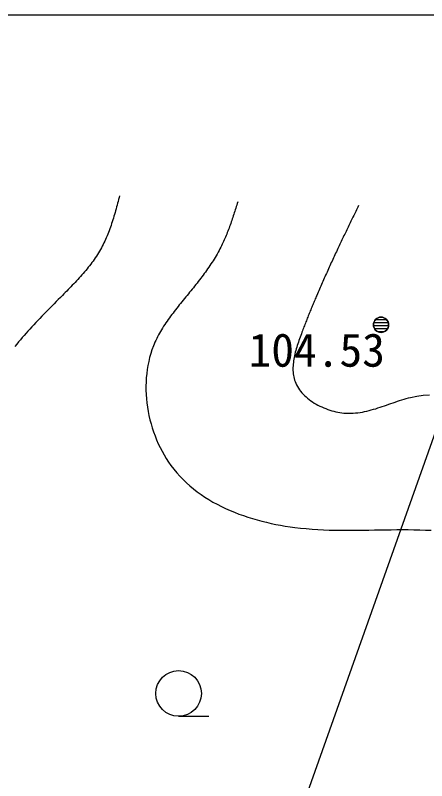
# Model space of a CAD drawing. Units: millimetres, scale not verified. Extents: x -97500 to 97500, y -67309 to 66872.
# Drawn here: x -20372 to -13603, y 54168 to 66750 of the extents above; entities that cross this region are included whole.
import ezdxf
from ezdxf.enums import TextEntityAlignment as Align

# ---------------------------------------------------------------- set-up
doc = ezdxf.new("R2010")
doc.units = ezdxf.units.MM
doc.header["$LTSCALE"] = 500
for name, color, linetype in [('0-0_S-TTL', 7, 'Continuous'), ('0-4_S-BGD', 7, 'Continuous'), ('0-8_S-BGD-LWCN', 7, 'Continuous'), ('0-A_S-BMK-ROW', 2, 'Continuous')]:
    doc.layers.add(name, color=color, linetype=linetype)
doc.styles.add('ＭＳ ゴシック', font='')
doc.styles.get('ＭＳ ゴシック').set_extended_font_data('MS Gothic')

msp = doc.modelspace()

# ---------------------------------------------------------------- linework, layer by layer
at = {"layer": '0-0_S-TTL'}
msp.add_lwpolyline([(-97500, -66750), (97500, -66750), (97500, 66750), (-97500, 66750)], close=True, dxfattribs=at)
at = {"layer": '0-4_S-BGD'}
for p, q in [((-14474.3, 61700), (-14235.4, 61700)), ((-14474.3, 61700), (-14235.4, 61700)), ((-14444.7, 61750), (-14264.9, 61750)), ((-14444.7, 61750), (-14264.9, 61750)), ((-14479.1, 61650), (-14230.5, 61650)), ((-14479.1, 61650), (-14230.5, 61650)), ((-14462.7, 61600), (-14247, 61600)), ((-14462.7, 61600), (-14247, 61600)), ((-14407.9, 61550), (-14301.8, 61550)), ((-14407.9, 61550), (-14301.8, 61550)), ((-17685.4, 55227.7), (-17185.4, 55227.7))]:
    msp.add_line(p, q, dxfattribs=at)
for centre, radius in [((-14354.8, 61663.2), 125), ((-17685.4, 55602.7), 375)]:
    msp.add_circle(centre, radius, dxfattribs=at)
for start, end in [(0, 180), (180, 0)]:
    msp.add_arc((-14354.8, 61663.2), 125, start, end, dxfattribs=at)
at = {"layer": '0-8_S-BGD-LWCN'}
for points in [[(-18655.3, 63783.2), (-18663.6, 63752.5), (-18671.8, 63721.8), (-18680, 63691), (-18688.4, 63660.4), (-18696.7, 63629.7), (-18705.2, 63599.1), (-18713.7, 63568.6), (-18722.3, 63538.1), (-18731.1, 63507.6), (-18740, 63477.3), (-18749.1, 63447), (-18758.3, 63416.9), (-18767.7, 63386.8), (-18777.3, 63356.9), (-18787.1, 63327.1), (-18797.2, 63297.4), (-18807.5, 63267.8), (-18818, 63238.5), (-18828.9, 63209.2), (-18840, 63180.1), (-18851.4, 63151.2), (-18863.2, 63122.5), (-18875.3, 63094), (-18887.7, 63065.7), (-18900.5, 63037.6), (-18913.7, 63009.7), (-18927.3, 62982), (-18941.3, 62954.6), (-18955.7, 62927.4), (-18970.6, 62900.5), (-18986.6, 62872.6), (-19003.2, 62845), (-19020.2, 62817.6), (-19037.6, 62790.5), (-19055.5, 62763.7), (-19073.8, 62737.1), (-19092.6, 62710.7), (-19111.7, 62684.6), (-19131.1, 62658.6)], [(-16713.3, 63682.3), (-16721.3, 63656.8), (-16729.2, 63631.3), (-16737.2, 63605.9), (-16745.2, 63580.4), (-16753.2, 63554.9), (-16761.2, 63529.5), (-16769.4, 63504.1), (-16777.5, 63478.7), (-16785.8, 63453.4), (-16794.1, 63428.1), (-16802.5, 63402.9), (-16811.1, 63377.7), (-16819.7, 63352.6), (-16828.4, 63327.5), (-16837.3, 63302.5), (-16846.3, 63277.5), (-16855.4, 63252.7), (-16864.7, 63227.9), (-16874.1, 63203.2), (-16883.7, 63178.6), (-16893.5, 63154.1), (-16903.4, 63129.6), (-16913.6, 63105.3), (-16923.9, 63081.1), (-16934.5, 63057), (-16945.3, 63033), (-16956.3, 63009.1), (-16967.5, 62985.4), (-16979, 62961.8), (-16990.8, 62938.3), (-17005.4, 62909.9), (-17020.4, 62881.7), (-17035.8, 62853.7), (-17051.6, 62825.9), (-17067.7, 62798.2), (-17084.1, 62770.7), (-17100.8, 62743.4), (-17117.9, 62716.3), (-17135.2, 62689.3)], [(-14724.7, 63621.4), (-14736.1, 63597.9), (-14747.6, 63574.5), (-14759, 63551), (-14770.4, 63527.6), (-14781.9, 63504.2), (-14793.3, 63480.7), (-14804.7, 63457.3), (-14816.1, 63433.8), (-14827.5, 63410.3), (-14838.9, 63386.9), (-14850.3, 63363.4), (-14861.7, 63339.9), (-14873.1, 63316.4), (-14884.5, 63292.9), (-14895.9, 63269.4), (-14907.3, 63245.9), (-14918.6, 63222.4), (-14930, 63198.8), (-14941.3, 63175.3), (-14952.6, 63151.7), (-14963.9, 63128.1), (-14975.2, 63104.5), (-14986.5, 63080.9), (-14997.8, 63057.3), (-15009.1, 63033.6), (-15020.3, 63010), (-15031.6, 62986.3), (-15042.8, 62962.6), (-15054, 62938.9), (-15065.2, 62915.2), (-15077.2, 62889.6), (-15089.2, 62864), (-15101.2, 62838.4), (-15113.1, 62812.8), (-15125.1, 62787.1), (-15137, 62761.5), (-15148.9, 62735.8), (-15160.7, 62710.1), (-15172.5, 62684.4)], [(-19131.1, 62658.6), (-19151, 62632.9), (-19171.1, 62607.4), (-19191.6, 62582), (-19212.4, 62556.8), (-19233.5, 62531.8), (-19254.9, 62506.9), (-19276.5, 62482.2), (-19298.3, 62457.6), (-19320.4, 62433.1), (-19342.7, 62408.8), (-19365.2, 62384.5), (-19387.8, 62360.4), (-19410.6, 62336.3), (-19433.6, 62312.4), (-19456.7, 62288.4), (-19479.8, 62264.6), (-19503.1, 62240.8), (-19526.5, 62217), (-19549.9, 62193.3), (-19573.3, 62169.6), (-19596.8, 62145.9), (-19630.8, 62111.6), (-19664.8, 62077.2), (-19698.8, 62042.9), (-19732.8, 62008.6), (-19766.7, 61974.2), (-19800.6, 61939.8), (-19834.3, 61905.4), (-19868, 61870.9), (-19901.5, 61836.4), (-19934.9, 61801.8), (-19968.1, 61767.1), (-20001.1, 61732.4), (-20034, 61697.6), (-20066.6, 61662.7), (-20099, 61627.8), (-20131.1, 61592.7), (-20163, 61557.6), (-20194.6, 61522.3)], [(-17135.2, 62689.3), (-17152.8, 62662.4), (-17170.7, 62635.7), (-17188.9, 62609.1), (-17207.2, 62582.7), (-17225.9, 62556.4), (-17244.7, 62530.1), (-17263.7, 62504), (-17283, 62478), (-17302.4, 62452.1), (-17322, 62426.3), (-17341.8, 62400.5), (-17361.7, 62374.8), (-17381.7, 62349.2), (-17401.9, 62323.7), (-17422.1, 62298.2), (-17442.5, 62272.7), (-17463, 62247.3), (-17483.5, 62221.9), (-17504.1, 62196.5), (-17524.7, 62171.2), (-17545.4, 62145.9), (-17566.8, 62119.7), (-17588.2, 62093.6), (-17609.5, 62067.4), (-17630.9, 62041.2), (-17652.1, 62015), (-17673.3, 61988.7), (-17694.4, 61962.4), (-17715.4, 61936), (-17736.2, 61909.5), (-17756.8, 61882.9), (-17777.2, 61856.2), (-17797.5, 61829.4), (-17817.5, 61802.5), (-17837.2, 61775.5), (-17856.6, 61748.3), (-17875.8, 61720.9), (-17894.6, 61693.4), (-17913.1, 61665.7)], [(-15172.5, 62684.4), (-15184.3, 62658.7), (-15196.1, 62633), (-15207.8, 62607.3), (-15219.5, 62581.6), (-15231.2, 62555.9), (-15242.8, 62530.2), (-15254.4, 62504.5), (-15265.9, 62478.8), (-15277.4, 62453.1), (-15288.9, 62427.4), (-15300.3, 62401.7), (-15311.7, 62376), (-15323, 62350.4), (-15334.3, 62324.7), (-15345.6, 62299.1), (-15356.7, 62273.5), (-15367.9, 62247.9), (-15379, 62222.4), (-15390, 62196.9), (-15401, 62171.3), (-15411.9, 62145.9), (-15420.3, 62126.2), (-15428.7, 62106.6), (-15437, 62087), (-15445.3, 62067.4), (-15453.6, 62047.8), (-15461.8, 62028.2), (-15470, 62008.6), (-15478.2, 61988.9), (-15486.4, 61969.3), (-15494.6, 61949.6), (-15502.7, 61929.9), (-15510.8, 61910.1), (-15518.9, 61890.3), (-15527, 61870.4), (-15535.1, 61850.5), (-15543.1, 61830.6), (-15551.2, 61810.6), (-15559.2, 61790.5)], [(-15559.2, 61790.5), (-15567.2, 61770.3), (-15575.2, 61750.1), (-15583.2, 61729.8), (-15591.2, 61709.4), (-15599.2, 61688.9), (-15607.2, 61668.3), (-15615.2, 61647.6), (-15623.2, 61626.8), (-15631.2, 61605.8), (-15639.2, 61584.8), (-15647.2, 61563.7), (-15655.3, 61542.4), (-15665.4, 61515.4), (-15675.4, 61488.2), (-15685.4, 61460.8), (-15695.3, 61433.3), (-15705, 61405.7), (-15714.5, 61377.9), (-15723.8, 61350.1), (-15732.7, 61322.2), (-15741.4, 61294.2), (-15749.6, 61266.2), (-15757.5, 61238.2), (-15764.9, 61210.2), (-15771.7, 61182.3), (-15778, 61154.3), (-15783.8, 61126.5), (-15788.8, 61098.7), (-15793.3, 61071.1), (-15796.9, 61043.5), (-15799.9, 61016.2), (-15802, 60988.9), (-15803.2, 60961.9), (-15803.6, 60935.1), (-15803, 60908.5), (-15801.5, 60882.2), (-15798.9, 60856.1), (-15795.2, 60830.3), (-15790.5, 60804.8)], [(-17913.1, 61665.7), (-17931.2, 61637.8), (-17948.9, 61609.7), (-17966.2, 61581.4), (-17983.1, 61552.8), (-17999.5, 61524.1), (-18015.4, 61495.1), (-18030.9, 61465.8), (-18045.8, 61436.3), (-18060.1, 61406.5), (-18073.9, 61376.4), (-18087.1, 61346), (-18099.7, 61315.3), (-18122.9, 61253.3), (-18143.5, 61190.2), (-18161.7, 61126), (-18177.5, 61060.9), (-18190.9, 60994.8), (-18201.9, 60928), (-18210.5, 60860.6), (-18216.8, 60792.5), (-18220.8, 60724), (-18222.5, 60655.1), (-18221.9, 60586), (-18219.1, 60516.6), (-18214.1, 60447.2), (-18206.9, 60377.8), (-18197.5, 60308.5), (-18186, 60239.5), (-18172.3, 60170.7), (-18156.6, 60102.4), (-18138.8, 60034.6), (-18118.9, 59967.4), (-18097, 59900.9), (-18073.1, 59835.3), (-18047.3, 59770.5), (-18019.5, 59706.8), (-17989.8, 59644.1), (-17958.1, 59582.7), (-17924.6, 59522.6)], [(-20194.6, 61522.3), (-20225.8, 61486.9), (-20256.8, 61451.4), (-20287.3, 61415.8), (-20317.6, 61380), (-20347.4, 61344.1), (-20376.9, 61308.1)], [(-15790.5, 60804.8), (-15784.5, 60779.6), (-15777.4, 60754.8), (-15769.1, 60730.3), (-15757.7, 60702.3), (-15744.7, 60674.8), (-15730, 60647.9), (-15713.8, 60621.5), (-15696.2, 60595.8), (-15677.1, 60570.7), (-15656.6, 60546.2), (-15634.9, 60522.4), (-15611.9, 60499.4), (-15587.8, 60477), (-15562.6, 60455.4), (-15536.4, 60434.5), (-15509.2, 60414.4), (-15481.1, 60395.1), (-15452.2, 60376.6), (-15422.6, 60359), (-15392.2, 60342.2), (-15361.3, 60326.3), (-15329.7, 60311.3), (-15297.7, 60297.3), (-15265.2, 60284.2), (-15232.4, 60272.1), (-15199.3, 60260.9), (-15166, 60250.8), (-15132.5, 60241.7), (-15098.8, 60233.7), (-15065.2, 60226.7), (-15031.6, 60220.9), (-14998.1, 60216.1), (-14964.7, 60212.5), (-14925.8, 60209.8), (-14887.1, 60208.5), (-14848.8, 60208.8), (-14810.7, 60210.3), (-14772.9, 60213.2), (-14735.3, 60217.3)], [(-14735.3, 60217.3), (-14697.9, 60222.5), (-14660.8, 60228.7), (-14623.9, 60236), (-14587.1, 60244.1), (-14550.5, 60253), (-14514.1, 60262.6), (-14477.8, 60272.9), (-14441.7, 60283.7), (-14405.7, 60295), (-14369.7, 60306.8), (-14333.9, 60318.8), (-14298.1, 60331.1), (-14262.3, 60343.5), (-14226.6, 60356.1), (-14191, 60368.6), (-14155.3, 60381), (-14119.6, 60393.3), (-14083.9, 60405.4), (-14048.2, 60417.1), (-14012.4, 60428.4), (-13976.6, 60439.3), (-13940.7, 60449.5), (-13904.7, 60459.2), (-13868.5, 60468.1), (-13766, 60489), (-13662.6, 60503.6), (-13558.5, 60512.2)], [(-17924.6, 59522.6), (-17889.3, 59463.9), (-17852.1, 59406.7), (-17813.1, 59351.1), (-17766.1, 59289.3), (-17716.9, 59229.8), (-17665.6, 59172.4), (-17612.1, 59117.2), (-17556.6, 59064.1), (-17499.2, 59013.1), (-17440, 58964.2), (-17379.1, 58917.3), (-17316.5, 58872.3), (-17252.3, 58829.3), (-17186.7, 58788.3), (-17119.7, 58749.1), (-17051.3, 58711.8), (-16981.8, 58676.4), (-16911.1, 58642.7), (-16839.4, 58610.8), (-16766.7, 58580.6), (-16693.2, 58552.2), (-16618.9, 58525.4), (-16543.9, 58500.2), (-16468.2, 58476.7), (-16392.1, 58454.7), (-16315.5, 58434.3), (-16238.6, 58415.4), (-16161.4, 58398), (-16084.1, 58382), (-16006.7, 58367.4), (-15929.2, 58354.2), (-15851.9, 58342.4), (-15774.7, 58331.9), (-15679.5, 58320.7), (-15584.7, 58311.2), (-15490.2, 58303.5), (-15396, 58297.4), (-15302, 58292.6), (-15208.4, 58289.1)], [(-15208.4, 58289.1), (-15114.9, 58286.8), (-15021.7, 58285.4), (-14928.5, 58284.9), (-14835.6, 58285.1), (-14742.7, 58285.9), (-14649.8, 58287.1), (-14557.1, 58288.6), (-14464.3, 58290.2), (-14371.4, 58291.9), (-14278.6, 58293.4), (-14185.6, 58294.6), (-14092.5, 58295.4), (-13999.2, 58295.7), (-13905.8, 58295.3), (-13812.1, 58294), (-13718.2, 58291.8), (-13624.1, 58288.4), (-13529.6, 58283.8)]]:
    msp.add_lwpolyline(points, dxfattribs=at)
at = {"layer": '0-A_S-BMK-ROW'}
msp.add_lwpolyline([(-2624.8, 66151.2), (18756.2, 40629.2), (4222.2, 35266.2), (-4540.8, 32033.2), (-25188.8, 26886.2), (-12158.8, 63556.2)], dxfattribs=at)

# ---------------------------------------------------------------- texts
at = {"layer": '0-4_S-BGD', "style": 'ＭＳ ゴシック'}
msp.add_text('104.53', height=549.9, dxfattribs=at).set_placement((-16534.3, 60808.5), align=Align.BOTTOM_LEFT)

doc.saveas('drawing.dxf')
